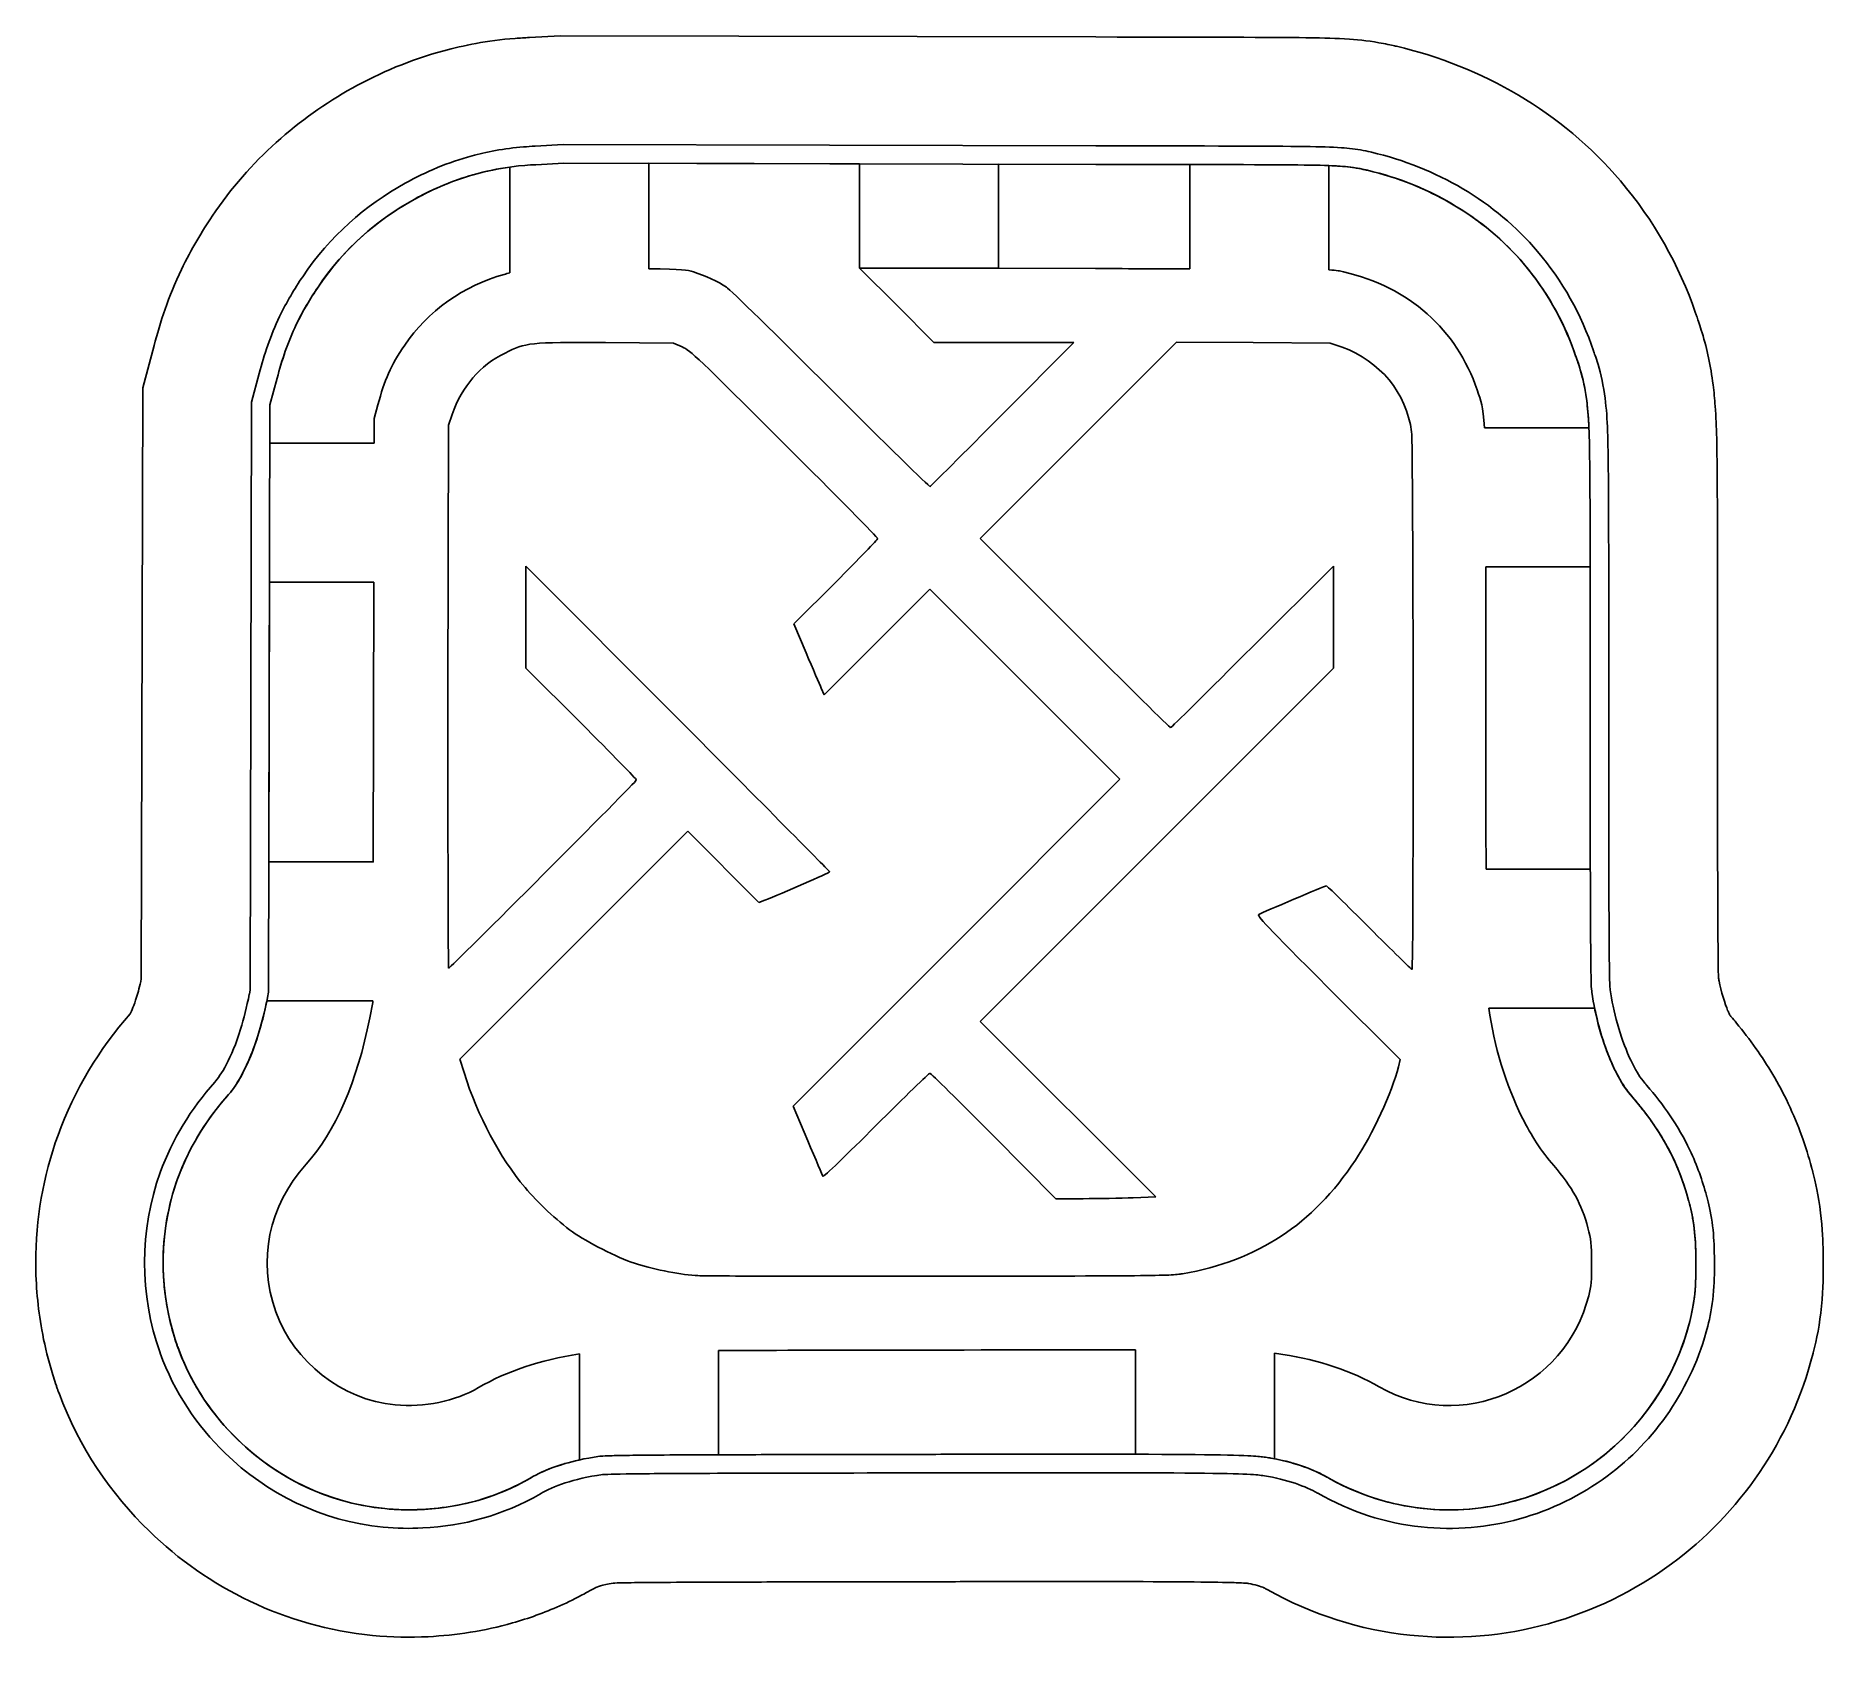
# Model space of a CAD drawing. Header units: millimetres. Extents: x 18.5 to 95.7, y -13.6 to 55.9.
import ezdxf

# ---------------------------------------------------------------- set-up
doc = ezdxf.new("R2010")
doc.units = ezdxf.units.MM
doc.layers.get('0').update_dxf_attribs({"linetype": 'CONTINUOUS'})

msp = doc.modelspace()

# ---------------------------------------------------------------- linework, layer by layer
for p, q in [((41.178, 55.879), (39.846, 55.803)), ((64.299, 55.826), (41.178, 55.879)), ((41.307, 51.183), (40.09, 51.114)), ((64.291, 51.13), (41.307, 51.183)), ((39, 50.212), (39, 45.644)), ((41.329, 50.383), (40.131, 50.315)), ((64.289, 50.33), (41.329, 50.383)), ((45, 45.822), (45, 50.375)), ((45, 50.375), (54.098, 50.354)), ((54.098, 50.354), (54.098, 45.854)), ((60.098, 45.854), (60.098, 50.34)), ((60.098, 50.34), (64.29, 50.33)), ((68.346, 50.323), (68.346, 45.823)), ((74.346, 45.772), (74.346, 50.277)), ((54.098, 45.854), (60.098, 45.854)), ((64.282, 45.83), (54.098, 45.854)), ((54.098, 45.854), (55.699, 44.248)), ((55.699, 44.248), (57.299, 42.647)), ((23.646, 42.514), (23.157, 40.684)), ((43.135, 42.636), (46.068, 42.618)), ((46.068, 42.618), (46.446, 42.45)), ((57.299, 42.647), (63.339, 42.647)), ((59.306, 34.181), (67.779, 42.653)), ((63.339, 42.647), (60.261, 39.552)), ((67.779, 42.653), (71.09, 42.636)), ((71.09, 42.636), (74.407, 42.618)), ((74.407, 42.618), (74.919, 42.438)), ((28.185, 41.311), (27.851, 40.062)), ((28.651, 39.956), (28.96, 41.11)), ((28.958, 41.105), (28.651, 39.956)), ((23.157, 40.684), (23.098, 15.177)), ((27.851, 40.062), (27.793, 14.694)), ((28.651, 39.956), (28.593, 14.614)), ((28.647, 38.295), (28.651, 39.956)), ((33.15, 39.36), (33.147, 38.295)), ((33.307, 39.947), (33.15, 39.36)), ((36.35, 39.069), (36.513, 39.534)), ((36.333, 27.355), (36.35, 39.069)), ((85.573, 38.964), (81.064, 38.964)), ((33.147, 38.295), (28.647, 38.295)), ((63.391, 30.096), (59.306, 34.181)), ((46.249, 26.418), (39.696, 32.994)), ((39.696, 32.994), (39.696, 28.594)), ((74.552, 32.994), (71.055, 29.514)), ((74.552, 28.594), (74.552, 32.994)), ((81.127, 32.964), (85.628, 32.964)), ((53.068, 32.307), (51.259, 30.497)), ((52.562, 27.436), (57.124, 31.999)), ((57.124, 31.999), (65.329, 23.794)), ((51.259, 30.497), (51.788, 29.252)), ((39.696, 28.594), (42.082, 26.209)), ((59.306, 13.349), (74.552, 28.594)), ((52.44, 27.727), (52.562, 27.436)), ((65.329, 23.794), (58.276, 16.735)), ((36.839, 11.713), (46.679, 21.553)), ((46.679, 21.553), (49.752, 18.481)), ((85.635, 19.92), (81.135, 19.92)), ((49.752, 18.481), (50.008, 18.574)), ((58.276, 16.735), (51.224, 9.683)), ((27.793, 14.694), (27.76, 14.53)), ((74.325, 14.797), (77.427, 11.696)), ((28.515, 14.228), (33.092, 14.228)), ((28.593, 14.614), (28.545, 14.374)), ((33.092, 14.163), (32.958, 13.494)), ((33.092, 14.228), (33.092, 14.163)), ((81.254, 13.92), (85.82, 13.92)), ((66.883, 5.772), (59.306, 13.349)), ((37.025, 11.137), (36.839, 11.713)), ((77.427, 11.696), (77.351, 11.387)), ((51.224, 9.683), (51.858, 8.199)), ((59.877, 8.402), (62.565, 5.696)), ((62.565, 5.696), (63.752, 5.696)), ((65.905, 5.737), (66.883, 5.772)), ((42.005, -1.001), (42.005, -5.577)), ((48.005, -5.355), (48.005, -0.855)), ((66, -0.832), (66, -5.333)), ((72, -5.526), (72, -0.974)), ((95.252, -0.968), (95.255, -0.958)), ((70.819, -10.899), (70.868, -10.907))]:
    msp.add_line(p, q)
msp.add_lwpolyline([(33.134, 32.295), (33.106, 20.228), (28.606, 20.228), (28.634, 32.295)], close=True)
msp.add_arc((30.062, 45.482), 0.8, 326.08315, 326.24559)
for points, knots in [([(39.846, 55.803), (39.645, 55.793), (39.442, 55.781), (39.236, 55.765), (38.009, 55.672), (36.993, 55.458), (36.149, 55.23)], [-0.5252752, -0.5252752, -0.5252752, -0.5252752, -0.4386513, -0.4386513, -0.4386513, 0, 0, 0, 0]), ([(77.265, 55.424), (77.192, 55.441), (76.97, 55.493), (76.703, 55.544), (76.167, 55.645), (75.706, 55.697), (75.244, 55.731), (74.662, 55.773), (74.138, 55.784), (73.474, 55.793), (73.435, 55.794), (73.396, 55.794), (73.356, 55.795), (71.868, 55.814), (69.347, 55.817), (64.299, 55.826)], [-0.992248, -0.992248, -0.992248, -0.992248, -0.9056515, -0.9056515, -0.9056515, -0.75, -0.75, -0.75, -0.5137376, -0.5137376, -0.5137376, -0.5, -0.5, -0.5, 0, 0, 0, 0]), ([(36.149, 55.23), (34.72, 54.846), (33.399, 54.287), (32.201, 53.618), (29.905, 52.337), (27.772, 50.503), (26.162, 48.096)], [-0.9986538, -0.9986538, -0.9986538, -0.9986538, -0.6607473, -0.6607473, -0.6607473, -0.0018596, -0.0018596, -0.0018596, -0.0018596]), ([(90.222, 43.784), (90.212, 43.815), (90.195, 43.865), (90.181, 43.905), (89.466, 45.984), (88.375, 47.924), (86.938, 49.612), (84.398, 52.595), (80.964, 54.563), (77.265, 55.424)], [-0.9990038, -0.9990038, -0.9990038, -0.9990038, -0.9920865, -0.9920865, -0.9920865, -0.6330396, -0.6330396, -0.6330396, -0.0012921, -0.0012921, -0.0012921, -0.0012921]), ([(40.09, 51.114), (39.923, 51.106), (39.758, 51.096), (39.592, 51.083), (38.786, 51.022), (37.93, 50.848), (37.372, 50.697)], [-0.5290152, -0.5290152, -0.5290152, -0.5290152, -0.4386513, -0.4386513, -0.4386513, 0, 0, 0, 0]), ([(76.195, 50.852), (76.129, 50.867), (75.999, 50.898), (75.83, 50.93), (75.536, 50.985), (75.192, 51.027), (74.903, 51.048), (74.438, 51.082), (74.008, 51.09), (73.296, 51.099), (71.871, 51.118), (69.339, 51.122), (64.291, 51.13)], [-0.9948715, -0.9948715, -0.9948715, -0.9948715, -0.9056515, -0.9056515, -0.9056515, -0.75, -0.75, -0.75, -0.5, -0.5, -0.5, 0, 0, 0, 0]), ([(37.372, 50.697), (36.34, 50.419), (35.382, 50.016), (34.49, 49.518), (32.751, 48.547), (31.234, 47.235), (30.062, 45.482)], [-0.9990115, -0.9990115, -0.9990115, -0.9990115, -0.6607473, -0.6607473, -0.6607473, -0.0013428, -0.0013428, -0.0013428, -0.0013428]), ([(40.131, 50.315), (40.13, 50.315), (40.129, 50.314), (40.127, 50.314), (39.967, 50.307), (39.81, 50.298), (39.653, 50.286), (38.919, 50.23), (38.089, 50.062), (37.581, 49.925)], [-0.5297692, -0.5297692, -0.5297692, -0.5297692, -0.5290152, -0.5290152, -0.5290152, -0.4386513, -0.4386513, -0.4386513, 0, 0, 0, 0]), ([(76.013, 50.073), (76.013, 50.073), (76.012, 50.073), (76.012, 50.073), (75.946, 50.088), (75.832, 50.115), (75.681, 50.144), (75.429, 50.192), (75.105, 50.231), (74.844, 50.25), (74.405, 50.282), (73.995, 50.29), (73.285, 50.3), (71.871, 50.318), (69.338, 50.322), (64.29, 50.33), (64.289, 50.33), (64.289, 50.33), (64.289, 50.33)], [-0.9953937, -0.9953937, -0.9953937, -0.9953937, -0.9948715, -0.9948715, -0.9948715, -0.9056515, -0.9056515, -0.9056515, -0.75, -0.75, -0.75, -0.5, -0.5, -0.5, 0, 0, 0, 0.0000074, 0.0000074, 0.0000074, 0.0000074]), ([(74.346, 50.277), (74.522, 50.27), (74.682, 50.262), (74.844, 50.25), (75.134, 50.229), (75.476, 50.185), (75.743, 50.132), (75.866, 50.107), (75.959, 50.085), (76.013, 50.073)], [0.6559511, 0.6559511, 0.6559511, 0.6559511, 0.75, 0.75, 0.75, 0.9182132, 0.9182132, 0.9182132, 0.9954302, 0.9954302, 0.9954302, 0.9954302]), ([(85.777, 42.273), (85.776, 42.274), (85.776, 42.275), (85.775, 42.276), (85.248, 43.85), (84.429, 45.315), (83.362, 46.568), (81.525, 48.726), (78.972, 50.207), (76.195, 50.852)], [-1.0004301, -1.0004301, -1.0004301, -1.0004301, -1, -1, -1, -0.6330396, -0.6330396, -0.6330396, -0.0008807, -0.0008807, -0.0008807, -0.0008807]), ([(30.727, 45.036), (31.862, 46.736), (33.363, 48.013), (35.086, 48.932), (35.865, 49.348), (36.696, 49.687), (37.581, 49.925)], [0.0012167, 0.0012167, 0.0012167, 0.0012167, 0.6883372, 0.6883372, 0.6883372, 0.9991002, 0.9991002, 0.9991002, 0.9991002]), ([(37.581, 49.925), (37.581, 49.925), (37.58, 49.925), (37.58, 49.925), (36.615, 49.665), (35.72, 49.288), (34.88, 48.82), (33.236, 47.902), (31.824, 46.678), (30.727, 45.037)], [-0.9990958, -0.9990958, -0.9990958, -0.9990958, -0.9990115, -0.9990115, -0.9990115, -0.6607473, -0.6607473, -0.6607473, -0.0013428, -0.0013428, -0.0013428, -0.0013428]), ([(76.013, 50.073), (78.75, 49.437), (81.231, 47.95), (82.966, 45.793), (83.862, 44.678), (84.557, 43.396), (85.017, 42.022), (85.017, 42.021), (85.017, 42.02), (85.018, 42.019)], [0.0007878, 0.0007878, 0.0007878, 0.0007878, 0.6594726, 0.6594726, 0.6594726, 1, 1, 1, 1.0003652, 1.0003652, 1.0003652, 1.0003652]), ([(85.018, 42.02), (85.003, 42.063), (84.973, 42.15), (84.95, 42.216), (84.454, 43.621), (83.708, 44.929), (82.753, 46.049), (81.036, 48.066), (78.633, 49.464), (76.014, 50.072), (76.014, 50.072), (76.014, 50.073), (76.013, 50.073)], [-1.0003003, -1.0003003, -1.0003003, -1.0003003, -0.9839344, -0.9839344, -0.9839344, -0.6330396, -0.6330396, -0.6330396, -0.0008807, -0.0008807, -0.0008807, -0.0007926, -0.0007926, -0.0007926, -0.0007926]), ([(26.162, 48.096), (25.723, 47.443), (25.256, 46.679), (24.83, 45.793), (24.265, 44.616), (23.906, 43.494), (23.646, 42.514)], [-0.9962982, -0.9962982, -0.9962982, -0.9962982, -0.5656143, -0.5656143, -0.5656143, -0.0014919, -0.0014919, -0.0014919, -0.0014919]), ([(30.062, 45.482), (29.71, 44.958), (29.364, 44.386), (29.063, 43.76), (28.671, 42.943), (28.395, 42.102), (28.185, 41.311)], [-0.9974836, -0.9974836, -0.9974836, -0.9974836, -0.5656143, -0.5656143, -0.5656143, -0.0014919, -0.0014919, -0.0014919, -0.0014919]), ([(30.726, 45.035), (30.389, 44.534), (30.063, 43.995), (29.784, 43.414), (29.421, 42.658), (29.16, 41.865), (28.959, 41.106), (28.959, 41.105), (28.958, 41.105), (28.958, 41.105)], [-0.9974836, -0.9974836, -0.9974836, -0.9974836, -0.5656143, -0.5656143, -0.5656143, -0.0014919, -0.0014919, -0.0014919, -0.001307, -0.001307, -0.001307, -0.001307]), ([(28.96, 41.11), (29.162, 41.874), (29.421, 42.658), (29.787, 43.419), (30.066, 44), (30.39, 44.535), (30.727, 45.036)], [0.0024627, 0.0024627, 0.0024627, 0.0024627, 0.566846, 0.566846, 0.566846, 0.9977553, 0.9977553, 0.9977553, 0.9977553]), ([(91.124, 27.023), (91.124, 32.001), (91.127, 34.971), (91.109, 36.931), (91.098, 38.126), (91.093, 38.975), (91.025, 39.893), (91.002, 40.198), (90.972, 40.505), (90.934, 40.815), (90.831, 41.644), (90.684, 42.329), (90.46, 43.066), (90.369, 43.365), (90.286, 43.604), (90.241, 43.731), (90.233, 43.754), (90.226, 43.773), (90.222, 43.784)], [-1, -1, -1, -1, -0.6229467, -0.6229467, -0.6229467, -0.3871658, -0.3871658, -0.3871658, -0.3088575, -0.3088575, -0.3088575, -0.1439219, -0.1439219, -0.1439219, -0.0488671, -0.0488671, -0.0488671, -0.0318258, -0.0318258, -0.0318258, -0.0318258]), ([(85.628, 27.023), (85.628, 32.004), (85.631, 34.98), (85.614, 36.879), (85.599, 38.468), (85.589, 39.253), (85.479, 40.141), (85.426, 40.578), (85.305, 41.129), (85.203, 41.464), (85.127, 41.712), (85.082, 41.838), (85.049, 41.93), (85.038, 41.96), (85.032, 41.978), (85.018, 42.02)], [-1, -1, -1, -1, -0.622947, -0.622947, -0.622947, -0.308857, -0.308857, -0.308857, -0.143922, -0.143922, -0.143922, -0.034026, -0.034026, -0.034026, 0.000931, 0.000931, 0.000931, 0.000931]), ([(85.018, 42.019), (85.018, 42.018), (85.018, 42.017), (85.019, 42.016), (85.052, 41.918), (85.116, 41.757), (85.218, 41.414), (85.332, 41.03), (85.439, 40.505), (85.492, 40.037), (85.53, 39.693), (85.556, 39.353), (85.573, 38.964)], [-0.0007908, -0.0007908, -0.0007908, -0.0007908, 0, 0, 0, 0.151411, 0.151411, 0.151411, 0.3215241, 0.3215241, 0.3215241, 0.4462324, 0.4462324, 0.4462324, 0.4462324]), ([(86.428, 27.023), (86.428, 32.004), (86.432, 34.979), (86.414, 36.887), (86.399, 38.476), (86.389, 39.3), (86.273, 40.239), (86.213, 40.733), (86.088, 41.303), (85.968, 41.697), (85.863, 42.041), (85.804, 42.19), (85.778, 42.269), (85.777, 42.27), (85.777, 42.272), (85.777, 42.273)], [-1, -1, -1, -1, -0.622947, -0.622947, -0.622947, -0.308857, -0.308857, -0.308857, -0.143922, -0.143922, -0.143922, 0, 0, 0, 0.000931, 0.000931, 0.000931, 0.000931]), ([(85.677, 14.823), (85.676, 14.833), (85.676, 14.843), (85.676, 14.852), (85.671, 14.999), (85.664, 15.328), (85.658, 15.785), (85.651, 16.382), (85.645, 17.211), (85.641, 18.266), (85.638, 18.765), (85.637, 19.316), (85.635, 19.918)], [-0.9102041, -0.9102041, -0.9102041, -0.9102041, -0.8969672, -0.8969672, -0.8969672, -0.7123783, -0.7123783, -0.7123783, -0.4703714, -0.4703714, -0.4703714, -0.355745, -0.355745, -0.355745, -0.355745]), ([(86.475, 14.88), (86.475, 14.882), (86.475, 14.885), (86.475, 14.888), (86.47, 15.028), (86.464, 15.351), (86.458, 15.794), (86.451, 16.388), (86.445, 17.215), (86.441, 18.269), (86.438, 18.768), (86.437, 19.318), (86.435, 19.92)], [-0.8969672, -0.8969672, -0.8969672, -0.8969672, -0.893105, -0.893105, -0.893105, -0.7123783, -0.7123783, -0.7123783, -0.4703714, -0.4703714, -0.4703714, -0.355745, -0.355745, -0.355745, -0.355745]), ([(91.163, 15.241), (91.16, 15.387), (91.157, 15.599), (91.154, 15.851), (91.147, 16.423), (91.141, 17.243), (91.136, 18.289), (91.134, 18.785), (91.132, 19.333), (91.131, 19.932)], [-0.8198961, -0.8198961, -0.8198961, -0.8198961, -0.7123783, -0.7123783, -0.7123783, -0.4703714, -0.4703714, -0.4703714, -0.355745, -0.355745, -0.355745, -0.355745]), ([(23.098, 15.177), (23.031, 14.873), (22.96, 14.608), (22.894, 14.39), (22.785, 14.036), (22.673, 13.791), (22.614, 13.678)], [-0.9424071, -0.9424071, -0.9424071, -0.9424071, -0.7373922, -0.7373922, -0.7373922, -0.3740614, -0.3740614, -0.3740614, -0.3740614]), ([(86.707, 11.229), (86.706, 11.23), (86.706, 11.231), (86.705, 11.232), (86.639, 11.366), (86.573, 11.511), (86.507, 11.665), (86.102, 12.612), (85.784, 13.82), (85.68, 14.795), (85.679, 14.804), (85.678, 14.814), (85.677, 14.823)], [-0.9962138, -0.9962138, -0.9962138, -0.9962138, -0.9949112, -0.9949112, -0.9949112, -0.8573579, -0.8573579, -0.8573579, -0.0250152, -0.0250152, -0.0250152, -0.0157962, -0.0157962, -0.0157962, -0.0157962]), ([(87.423, 11.586), (87.363, 11.706), (87.303, 11.838), (87.243, 11.979), (86.879, 12.831), (86.568, 14.017), (86.475, 14.88)], [-0.9949112, -0.9949112, -0.9949112, -0.9949112, -0.8573579, -0.8573579, -0.8573579, -0.0250152, -0.0250152, -0.0250152, -0.0250152]), ([(91.626, 13.68), (91.608, 13.717), (91.585, 13.767), (91.561, 13.823), (91.466, 14.046), (91.269, 14.682), (91.19, 15.088), (91.18, 15.144), (91.17, 15.196), (91.163, 15.241)], [-0.9766404, -0.9766404, -0.9766404, -0.9766404, -0.8573579, -0.8573579, -0.8573579, -0.2283773, -0.2283773, -0.2283773, -0.1411527, -0.1411527, -0.1411527, -0.1411527]), ([(27.76, 14.53), (27.76, 14.529), (27.76, 14.528), (27.759, 14.527), (27.648, 13.966), (27.52, 13.458), (27.382, 13.01), (26.994, 11.751), (26.512, 10.993), (26.273, 10.727), (26.272, 10.727), (26.272, 10.726), (26.272, 10.726)], [-1.000384, -1.000384, -1.000384, -1.000384, -1, -1, -1, -0.737392, -0.737392, -0.737392, 0, 0, 0, 0.000107, 0.000107, 0.000107, 0.000107]), ([(28.545, 14.374), (28.517, 14.237), (28.5, 14.153), (28.476, 14.045), (28.376, 13.586), (28.265, 13.162), (28.146, 12.774), (27.87, 11.878), (27.548, 11.207), (27.267, 10.746), (27.157, 10.566), (27.055, 10.419), (26.956, 10.296), (26.933, 10.268), (26.911, 10.241), (26.888, 10.215), (26.881, 10.207), (26.883, 10.21), (26.867, 10.191)], [-1.000384, -1.000384, -1.000384, -1.000384, -0.950463, -0.950463, -0.950463, -0.737392, -0.737392, -0.737392, -0.247981, -0.247981, -0.247981, -0.057024, -0.057024, -0.057024, -0.013207, -0.013207, -0.013207, 0.000075, 0.000075, 0.000075, 0.000075]), ([(26.867, 10.191), (26.867, 10.191), (26.867, 10.191), (26.867, 10.191), (27.247, 10.613), (27.839, 11.625), (28.271, 13.203), (28.358, 13.523), (28.44, 13.865), (28.515, 14.228)], [-0.0000911, -0.0000911, -0.0000911, -0.0000911, 0, 0, 0, 0.8134994, 0.8134994, 0.8134994, 0.97845, 0.97845, 0.97845, 0.97845]), ([(85.82, 13.92), (85.986, 13.109), (86.255, 12.23), (86.558, 11.546), (86.608, 11.435), (86.658, 11.329), (86.707, 11.229)], [0.2627474, 0.2627474, 0.2627474, 0.2627474, 0.8931573, 0.8931573, 0.8931573, 0.9960899, 0.9960899, 0.9960899, 0.9960899]), ([(22.614, 13.678), (21.278, 12.149), (20.21, 10.379), (19.502, 8.433), (18.855, 6.657), (18.541, 4.796), (18.542, 2.939), (18.542, 1.967), (18.629, 0.996), (18.802, 0.036), (18.902, -0.518), (19.03, -1.067), (19.188, -1.61), (19.262, -1.867), (19.343, -2.123), (19.431, -2.376), (19.448, -2.427), (19.466, -2.477), (19.484, -2.527), (19.487, -2.536), (19.489, -2.542), (19.49, -2.545), (19.49, -2.547), (19.491, -2.548), (19.491, -2.55)], [-0.9854176, -0.9854176, -0.9854176, -0.9854176, -0.633646, -0.633646, -0.633646, -0.3164415, -0.3164415, -0.3164415, -0.1505374, -0.1505374, -0.1505374, -0.0549166, -0.0549166, -0.0549166, -0.0097361, -0.0097361, -0.0097361, -0.0007582, -0.0007582, -0.0007582, 0.0007629, 0.0007629, 0.0007629, 0.0014389, 0.0014389, 0.0014389, 0.0014389]), ([(95.193, 7.012), (95.192, 7.019), (95.19, 7.025), (95.188, 7.031), (95.187, 7.038), (95.185, 7.045), (95.183, 7.052), (94.946, 7.927), (94.625, 8.856), (94.174, 9.806), (93.759, 10.681), (93.282, 11.467), (92.784, 12.174), (92.509, 12.565), (92.227, 12.932), (91.944, 13.277), (91.865, 13.374), (91.786, 13.468), (91.706, 13.561), (91.69, 13.581), (91.673, 13.601), (91.657, 13.619)], [-1.012984, -1.012984, -1.012984, -1.012984, -1.006884, -1.006884, -1.006884, -1, -1, -1, -0.61483, -0.61483, -0.61483, -0.26383, -0.26383, -0.26383, -0.070103, -0.070103, -0.070103, -0.015926, -0.015926, -0.015926, -0.004648, -0.004648, -0.004648, -0.004648]), ([(88.073, 10.584), (88.072, 10.586), (88.071, 10.588), (88.069, 10.589), (88.04, 10.623), (88.014, 10.655), (87.989, 10.685), (87.77, 10.95), (87.67, 11.097), (87.423, 11.586)], [-1.0024349, -1.0024349, -1.0024349, -1.0024349, -1, -1, -1, -0.8989494, -0.8989494, -0.8989494, -0.0086533, -0.0086533, -0.0086533, -0.0086533]), ([(86.707, 11.229), (87.004, 10.64), (87.137, 10.444), (87.464, 10.066), (87.465, 10.064), (87.467, 10.063), (87.468, 10.062)], [0.0067635, 0.0067635, 0.0067635, 0.0067635, 1, 1, 1, 1.002067, 1.002067, 1.002067, 1.002067]), ([(87.467, 10.063), (87.428, 10.108), (87.42, 10.117), (87.399, 10.143), (87.389, 10.154), (87.38, 10.165), (87.371, 10.176), (87.137, 10.461), (86.966, 10.716), (86.709, 11.225), (86.708, 11.226), (86.708, 11.227), (86.707, 11.229)], [-1.0017, -1.0017, -1.0017, -1.0017, -0.9302978, -0.9302978, -0.9302978, -0.8989494, -0.8989494, -0.8989494, -0.0086533, -0.0086533, -0.0086533, -0.0065953, -0.0065953, -0.0065953, -0.0065953]), ([(26.272, 10.726), (26.272, 10.726), (26.272, 10.726), (26.272, 10.726), (25.245, 9.585), (24.436, 8.261), (23.914, 6.827), (23.012, 4.347), (23.014, 1.55), (23.91, -0.962), (23.911, -0.963), (23.912, -0.965), (23.912, -0.967)], [-1.000083, -1.000083, -1.000083, -1.000083, -1, -1, -1, -0.633646, -0.633646, -0.633646, 0, 0, 0, 0.000763, 0.000763, 0.000763, 0.000763]), ([(24.664, -0.693), (23.792, 1.75), (23.832, 4.463), (24.775, 6.841), (25.261, 8.065), (25.974, 9.2), (26.866, 10.191), (26.867, 10.191), (26.867, 10.191), (26.867, 10.191)], [0, 0, 0, 0, 0.660104, 0.660104, 0.660104, 1, 1, 1, 1.000071, 1.000071, 1.000071, 1.000071]), ([(26.867, 10.191), (26.844, 10.166), (26.794, 10.11), (26.758, 10.068), (25.849, 9.029), (25.132, 7.836), (24.666, 6.554), (24.241, 5.387), (24.031, 4.14), (24.038, 2.888), (24.042, 2.114), (24.128, 1.339), (24.297, 0.581), (24.377, 0.219), (24.476, -0.139), (24.594, -0.491), (24.615, -0.553), (24.636, -0.615), (24.658, -0.677), (24.661, -0.685), (24.664, -0.693), (24.666, -0.698)], [-1.000083, -1.000083, -1.000083, -1.000083, -0.98608, -0.98608, -0.98608, -0.633646, -0.633646, -0.633646, -0.31201, -0.31201, -0.31201, -0.113091, -0.113091, -0.113091, -0.018197, -0.018197, -0.018197, -0.001386, -0.001386, -0.001386, 0.000763, 0.000763, 0.000763, 0.000763]), ([(89.882, 5.601), (89.88, 5.607), (89.879, 5.613), (89.877, 5.619), (89.715, 6.218), (89.495, 6.847), (89.209, 7.451), (88.885, 8.133), (88.478, 8.775), (88.032, 9.363), (87.897, 9.542), (87.759, 9.716), (87.619, 9.884), (87.568, 9.945), (87.505, 10.019), (87.467, 10.063)], [-1.005845, -1.005845, -1.005845, -1.005845, -1, -1, -1, -0.61483, -0.61483, -0.61483, -0.178392, -0.178392, -0.178392, -0.046071, -0.046071, -0.046071, 0.001713, 0.001713, 0.001713, 0.001713]), ([(87.468, 10.062), (87.469, 10.06), (87.47, 10.059), (87.471, 10.058), (88.169, 9.248), (88.815, 8.321), (89.28, 7.297), (89.533, 6.739), (89.728, 6.17), (89.877, 5.619), (89.879, 5.613), (89.88, 5.607), (89.882, 5.601)], [-0.001455, -0.001455, -0.001455, -0.001455, 0, 0, 0, 0.647342, 0.647342, 0.647342, 1, 1, 1, 1.005845, 1.005845, 1.005845, 1.005845]), ([(90.655, 5.807), (90.653, 5.814), (90.651, 5.82), (90.65, 5.827), (90.477, 6.467), (90.242, 7.14), (89.931, 7.793), (89.436, 8.837), (88.771, 9.774), (88.078, 10.58), (88.076, 10.581), (88.075, 10.583), (88.073, 10.584)], [-1.006884, -1.006884, -1.006884, -1.006884, -1, -1, -1, -0.61483, -0.61483, -0.61483, 0, 0, 0, 0.001713, 0.001713, 0.001713, 0.001713]), ([(95.686, 2.968), (95.686, 2.973), (95.686, 2.979), (95.686, 2.985), (95.686, 2.991), (95.685, 2.997), (95.685, 3.003), (95.684, 3.182), (95.682, 3.367), (95.678, 3.568), (95.668, 4.011), (95.642, 4.632), (95.537, 5.359), (95.436, 6.062), (95.294, 6.629), (95.204, 6.973), (95.202, 6.98), (95.2, 6.987), (95.198, 6.994), (95.197, 7), (95.195, 7.006), (95.193, 7.012)], [-1.0144, -1.0144, -1.0144, -1.0144, -1.007635, -1.007635, -1.007635, -1, -1, -1, -0.809537, -0.809537, -0.809537, -0.396848, -0.396848, -0.396848, 0, 0, 0, 0.013642, 0.013642, 0.013642, 0.025729, 0.025729, 0.025729, 0.025729]), ([(89.882, 5.601), (89.884, 5.595), (89.885, 5.589), (89.887, 5.583), (89.957, 5.314), (90.043, 4.96), (90.1, 4.557), (90.162, 4.12), (90.178, 3.726), (90.185, 3.37), (90.188, 3.238), (90.189, 3.106), (90.19, 2.964), (90.19, 2.959), (90.19, 2.954), (90.19, 2.948)], [-0.011583, -0.011583, -0.011583, -0.011583, 0, 0, 0, 0.402629, 0.402629, 0.402629, 0.838702, 0.838702, 0.838702, 1, 1, 1, 1.006483, 1.006483, 1.006483, 1.006483]), ([(90.19, 2.948), (90.19, 2.954), (90.19, 2.959), (90.19, 2.964), (90.189, 3.132), (90.187, 3.285), (90.184, 3.442), (90.176, 3.779), (90.157, 4.164), (90.098, 4.574), (90.041, 4.968), (89.956, 5.318), (89.887, 5.583), (89.885, 5.589), (89.884, 5.595), (89.882, 5.601)], [-1.006483, -1.006483, -1.006483, -1.006483, -1, -1, -1, -0.809537, -0.809537, -0.809537, -0.396848, -0.396848, -0.396848, 0, 0, 0, 0.011583, 0.011583, 0.011583, 0.011583]), ([(90.99, 2.951), (90.99, 2.957), (90.99, 2.964), (90.99, 2.97), (90.989, 3.14), (90.987, 3.297), (90.983, 3.46), (90.975, 3.813), (90.955, 4.232), (90.89, 4.688), (90.826, 5.127), (90.733, 5.509), (90.661, 5.786), (90.659, 5.793), (90.657, 5.8), (90.655, 5.807)], [-1.007635, -1.007635, -1.007635, -1.007635, -1, -1, -1, -0.809537, -0.809537, -0.809537, -0.396848, -0.396848, -0.396848, 0, 0, 0, 0.013642, 0.013642, 0.013642, 0.013642]), ([(90.19, 2.948), (90.19, 2.943), (90.19, 2.938), (90.19, 2.932), (90.19, 2.469), (90.191, 2.073), (90.139, 1.562), (90.098, 1.155), (90.01, 0.715), (89.928, 0.395)], [-0.006925, -0.006925, -0.006925, -0.006925, 0, 0, 0, 0.554445, 0.554445, 0.554445, 0.995951, 0.995951, 0.995951, 0.995951]), ([(89.928, 0.395), (89.928, 0.395), (89.928, 0.395), (89.929, 0.396), (90.009, 0.709), (90.103, 1.196), (90.142, 1.596), (90.192, 2.103), (90.19, 2.47), (90.19, 2.932), (90.19, 2.938), (90.19, 2.943), (90.19, 2.948)], [-0.995923, -0.995923, -0.995923, -0.995923, -0.995571, -0.995571, -0.995571, -0.542171, -0.542171, -0.542171, 0, 0, 0, 0.006925, 0.006925, 0.006925, 0.006925]), ([(90.703, 0.197), (90.794, 0.552), (90.894, 1.061), (90.939, 1.518), (90.992, 2.065), (90.99, 2.472), (90.99, 2.932), (90.99, 2.939), (90.99, 2.945), (90.99, 2.951)], [-0.995571, -0.995571, -0.995571, -0.995571, -0.542171, -0.542171, -0.542171, 0, 0, 0, 0.008156, 0.008156, 0.008156, 0.008156]), ([(95.255, -0.958), (95.408, -0.359), (95.535, 0.273), (95.612, 1.063), (95.688, 1.844), (95.686, 2.484), (95.686, 2.932), (95.686, 2.939), (95.686, 2.945), (95.686, 2.951), (95.686, 2.957), (95.686, 2.962), (95.686, 2.968)], [-0.993129, -0.993129, -0.993129, -0.993129, -0.542171, -0.542171, -0.542171, 0, 0, 0, 0.008156, 0.008156, 0.008156, 0.015382, 0.015382, 0.015382, 0.015382]), ([(73.867, -7.01), (73.869, -7.011), (73.872, -7.013), (73.874, -7.014), (75.278, -7.822), (76.812, -8.307), (78.337, -8.469), (81.24, -8.778), (84.082, -7.957), (86.357, -6.281), (88.414, -4.765), (90.021, -2.493), (90.703, 0.197)], [-1.000666, -1.000666, -1.000666, -1.000666, -1, -1, -1, -0.783863, -0.783863, -0.783863, -0.372519, -0.372519, -0.372519, -0.000464, -0.000464, -0.000464, -0.000464]), ([(89.928, 0.395), (89.259, -2.243), (87.641, -4.438), (85.582, -5.85), (83.36, -7.374), (80.596, -8.049), (77.829, -7.593), (76.611, -7.393), (75.398, -6.968), (74.273, -6.321), (74.271, -6.32), (74.269, -6.318), (74.267, -6.317)], [0.000423, 0.000423, 0.000423, 0.000423, 0.3917, 0.3917, 0.3917, 0.814004, 0.814004, 0.814004, 1, 1, 1, 1.000565, 1.000565, 1.000565, 1.000565]), ([(74.269, -6.318), (74.306, -6.339), (74.386, -6.385), (74.447, -6.418), (75.705, -7.111), (77.07, -7.53), (78.422, -7.674), (81.121, -7.961), (83.764, -7.198), (85.882, -5.637), (87.792, -4.229), (89.293, -2.11), (89.928, 0.394), (89.928, 0.394), (89.928, 0.395), (89.928, 0.395)], [-1.000465, -1.000465, -1.000465, -1.000465, -0.990459, -0.990459, -0.990459, -0.783863, -0.783863, -0.783863, -0.372519, -0.372519, -0.372519, -0.000464, -0.000464, -0.000464, -0.000426, -0.000426, -0.000426, -0.000426]), ([(33.614, -7.68), (31.009, -7.427), (28.716, -6.222), (27.002, -4.443), (25.997, -3.399), (25.183, -2.139), (24.667, -0.701), (24.666, -0.698), (24.665, -0.696), (24.664, -0.693)], [0.000439, 0.000439, 0.000439, 0.000439, 0.630416, 0.630416, 0.630416, 1, 1, 1, 1.001322, 1.001322, 1.001322, 1.001322]), ([(24.666, -0.698), (24.678, -0.732), (24.707, -0.812), (24.729, -0.87), (25.295, -2.362), (26.179, -3.654), (27.268, -4.709), (28.953, -6.342), (31.133, -7.439), (33.614, -7.679), (33.614, -7.68), (33.614, -7.68), (33.614, -7.68)], [-1.000544, -1.000544, -1.000544, -1.000544, -0.985474, -0.985474, -0.985474, -0.598384, -0.598384, -0.598384, -0.000479, -0.000479, -0.000479, -0.000441, -0.000441, -0.000441, -0.000441]), ([(23.912, -0.967), (23.913, -0.968), (23.913, -0.97), (23.914, -0.972), (24.519, -2.657), (25.499, -4.109), (26.712, -5.284), (28.516, -7.032), (30.868, -8.217), (33.537, -8.476)], [-1.000779, -1.000779, -1.000779, -1.000779, -1, -1, -1, -0.598384, -0.598384, -0.598384, -0.000479, -0.000479, -0.000479, -0.000479]), ([(71.554, -11.097), (71.59, -11.117), (71.645, -11.148), (71.691, -11.174), (73.63, -12.261), (75.725, -12.913), (77.84, -13.138), (81.934, -13.574), (85.953, -12.411), (89.143, -10.061), (92.06, -7.91), (94.291, -4.745), (95.252, -0.968)], [-0.9991384, -0.9991384, -0.9991384, -0.9991384, -0.9942082, -0.9942082, -0.9942082, -0.7838633, -0.7838633, -0.7838633, -0.3725187, -0.3725187, -0.3725187, -0.0007832, -0.0007832, -0.0007832, -0.0007832]), ([(19.491, -2.55), (19.492, -2.551), (19.493, -2.553), (19.493, -2.554), (19.5, -2.573), (19.527, -2.647), (19.545, -2.697), (20.409, -5.033), (21.783, -7.047), (23.444, -8.656), (25.951, -11.085), (29.306, -12.782), (33.08, -13.149)], [-1.001469, -1.001469, -1.001469, -1.001469, -1.000779, -1.000779, -1.000779, -0.992267, -0.992267, -0.992267, -0.598384, -0.598384, -0.598384, -0.000639, -0.000639, -0.000639, -0.000639]), ([(42.913, -5.416), (42.922, -5.415), (42.931, -5.414), (42.94, -5.414), (43.024, -5.408), (43.155, -5.402), (43.419, -5.395), (43.634, -5.389), (43.926, -5.383), (44.309, -5.378), (45.143, -5.367), (46.402, -5.36), (48.321, -5.354), (49.391, -5.351), (50.667, -5.348), (52.188, -5.345), (53.199, -5.343), (54.319, -5.341), (55.559, -5.339), (55.798, -5.339), (56.04, -5.339), (56.288, -5.338)], [-0.9059366, -0.9059366, -0.9059366, -0.9059366, -0.8728806, -0.8728806, -0.8728806, -0.709686, -0.709686, -0.709686, -0.5773101, -0.5773101, -0.5773101, -0.2886447, -0.2886447, -0.2886447, -0.1276122, -0.1276122, -0.1276122, -0.0205516, -0.0205516, -0.0205516, 0.0000144, 0.0000144, 0.0000144, 0.0000144]), ([(56.288, -5.338), (56.288, -5.338), (56.287, -5.338), (56.287, -5.338), (52.624, -5.344), (49.954, -5.349), (48.005, -5.355)], [-0.0000175, -0.0000175, -0.0000175, -0.0000175, 0, 0, 0, 0.3047675, 0.3047675, 0.3047675, 0.3047675]), ([(66, -5.333), (65.168, -5.33), (64.212, -5.329), (63.112, -5.33), (61.276, -5.33), (59.035, -5.334), (56.288, -5.338), (56.288, -5.338), (56.288, -5.338), (56.288, -5.338)], [0.6728864, 0.6728864, 0.6728864, 0.6728864, 0.7954126, 0.7954126, 0.7954126, 1, 1, 1, 1.0000157, 1.0000157, 1.0000157, 1.0000157]), ([(56.288, -5.338), (57.496, -5.336), (58.606, -5.334), (59.627, -5.333), (61.23, -5.331), (62.612, -5.33), (63.808, -5.33), (68.045, -5.33), (69.959, -5.353), (70.856, -5.397), (71.221, -5.415), (71.392, -5.43), (71.556, -5.453), (71.599, -5.459), (71.64, -5.465), (71.682, -5.472), (71.686, -5.472), (71.688, -5.473), (71.694, -5.473)], [-1.000018, -1.000018, -1.000018, -1.000018, -0.910032, -0.910032, -0.910032, -0.768828, -0.768828, -0.768828, -0.268512, -0.268512, -0.268512, -0.059196, -0.059196, -0.059196, -0.004098, -0.004098, -0.004098, 0.000437, 0.000437, 0.000437, 0.000437]), ([(42.005, -5.577), (41.109, -5.774), (40.424, -6.048), (39.93, -6.338), (39.928, -6.339), (39.927, -6.34), (39.925, -6.341)], [0.242864, 0.242864, 0.242864, 0.242864, 1, 1, 1, 1.0013207, 1.0013207, 1.0013207, 1.0013207]), ([(39.926, -6.34), (39.971, -6.314), (39.976, -6.311), (40, -6.297), (40.65, -5.932), (41.591, -5.602), (42.885, -5.42), (42.894, -5.418), (42.903, -5.417), (42.913, -5.416)], [-1.0010859, -1.0010859, -1.0010859, -1.0010859, -0.9650261, -0.9650261, -0.9650261, -0.0117686, -0.0117686, -0.0117686, -0.0045673, -0.0045673, -0.0045673, -0.0045673]), ([(42.997, -6.212), (43.079, -6.206), (43.471, -6.189), (44.32, -6.178), (45.976, -6.157), (49.349, -6.148), (56.288, -6.138), (56.289, -6.138), (56.289, -6.138), (56.289, -6.138)], [-0.8728806, -0.8728806, -0.8728806, -0.8728806, -0.5773101, -0.5773101, -0.5773101, 0, 0, 0, 0.0000206, 0.0000206, 0.0000206, 0.0000206]), ([(56.289, -6.138), (56.289, -6.138), (56.29, -6.138), (56.29, -6.138), (59.394, -6.133), (61.851, -6.129), (63.808, -6.13), (68.041, -6.13), (69.964, -6.154), (70.817, -6.196), (71.274, -6.219), (71.361, -6.232), (71.571, -6.264), (71.572, -6.264), (71.573, -6.264), (71.574, -6.264)], [-1.000018, -1.000018, -1.000018, -1.000018, -1, -1, -1, -0.768828, -0.768828, -0.768828, -0.268512, -0.268512, -0.268512, 0, 0, 0, 0.000626, 0.000626, 0.000626, 0.000626]), ([(71.694, -5.473), (71.766, -5.484), (71.793, -5.489), (71.842, -5.497), (72.52, -5.613), (73.144, -5.805), (73.65, -6.016), (73.843, -6.096), (74.018, -6.179), (74.176, -6.266), (74.203, -6.28), (74.229, -6.295), (74.254, -6.31), (74.258, -6.312), (74.262, -6.314), (74.269, -6.318)], [-1.000529, -1.000529, -1.000529, -1.000529, -0.953236, -0.953236, -0.953236, -0.296798, -0.296798, -0.296798, -0.046102, -0.046102, -0.046102, -0.003874, -0.003874, -0.003874, 0.002014, 0.002014, 0.002014, 0.002014]), ([(74.267, -6.317), (74.265, -6.316), (74.263, -6.315), (74.261, -6.314), (73.742, -6.012), (72.911, -5.699), (72, -5.526)], [-0.00171, -0.00171, -0.00171, -0.00171, 0, 0, 0, 0.9007105, 0.9007105, 0.9007105, 0.9007105]), ([(33.614, -7.68), (34.149, -7.732), (34.678, -7.742), (35.201, -7.715), (36.149, -7.666), (37.07, -7.509), (37.967, -7.219), (38.441, -7.065), (38.908, -6.875), (39.37, -6.642), (39.499, -6.577), (39.628, -6.509), (39.757, -6.437), (39.809, -6.408), (39.862, -6.378), (39.914, -6.347), (39.92, -6.344), (39.923, -6.342), (39.926, -6.34)], [-1, -1, -1, -1, -0.757667, -0.757667, -0.757667, -0.321754, -0.321754, -0.321754, -0.091623, -0.091623, -0.091623, -0.02727, -0.02727, -0.02727, -0.000971, -0.000971, -0.000971, 0.001959, 0.001959, 0.001959, 0.001959]), ([(39.925, -6.341), (39.923, -6.342), (39.922, -6.343), (39.92, -6.344), (38.362, -7.252), (36.705, -7.668), (34.996, -7.724), (34.54, -7.739), (34.079, -7.725), (33.614, -7.68)], [-0.001663, -0.001663, -0.001663, -0.001663, 0, 0, 0, 0.789303, 0.789303, 0.789303, 1, 1, 1, 1]), ([(40.329, -7.032), (40.331, -7.03), (40.333, -7.029), (40.335, -7.028), (40.869, -6.715), (41.738, -6.389), (42.997, -6.212)], [-1.0015555, -1.0015555, -1.0015555, -1.0015555, -1, -1, -1, -0.0117686, -0.0117686, -0.0117686, -0.0117686]), ([(71.574, -6.264), (71.575, -6.264), (71.575, -6.265), (71.576, -6.265), (72.514, -6.407), (73.387, -6.731), (73.86, -7.006), (73.862, -7.007), (73.865, -7.008), (73.867, -7.01)], [-1.000529, -1.000529, -1.000529, -1.000529, -1, -1, -1, 0, 0, 0, 0.002014, 0.002014, 0.002014, 0.002014]), ([(33.537, -8.476), (34.112, -8.532), (34.681, -8.543), (35.242, -8.514), (36.998, -8.424), (38.698, -7.982), (40.323, -7.035), (40.325, -7.034), (40.327, -7.033), (40.329, -7.032)], [-1, -1, -1, -1, -0.757667, -0.757667, -0.757667, 0, 0, 0, 0.001959, 0.001959, 0.001959, 0.001959]), ([(33.08, -13.149), (33.895, -13.229), (34.698, -13.244), (35.483, -13.204), (36.679, -13.142), (37.903, -12.957), (39.121, -12.611), (39.805, -12.417), (40.487, -12.172), (41.157, -11.875), (41.518, -11.715), (41.875, -11.539), (42.228, -11.349), (42.375, -11.27), (42.521, -11.188), (42.667, -11.104), (42.672, -11.101), (42.678, -11.097), (42.682, -11.095)], [-1, -1, -1, -1, -0.7576665, -0.7576665, -0.7576665, -0.377854, -0.377854, -0.377854, -0.1645979, -0.1645979, -0.1645979, -0.0499472, -0.0499472, -0.0499472, -0.0022401, -0.0022401, -0.0022401, -0.0005308, -0.0005308, -0.0005308, -0.0005308]), ([(43.456, -10.892), (43.554, -10.889), (43.686, -10.885), (43.86, -10.882), (44.005, -10.879), (44.177, -10.876), (44.379, -10.873), (45.175, -10.863), (46.426, -10.856), (48.338, -10.85), (49.405, -10.846), (50.678, -10.843), (52.198, -10.841), (53.208, -10.839), (54.326, -10.837), (55.565, -10.835), (55.804, -10.835), (56.048, -10.834), (56.296, -10.834), (56.296, -10.834), (56.296, -10.834), (56.296, -10.834)], [-0.7407517, -0.7407517, -0.7407517, -0.7407517, -0.6515301, -0.6515301, -0.6515301, -0.5773101, -0.5773101, -0.5773101, -0.2886447, -0.2886447, -0.2886447, -0.1276154, -0.1276154, -0.1276154, -0.0206228, -0.0206228, -0.0206228, 0.0000206, 0.0000206, 0.0000206, 0.0000389, 0.0000389, 0.0000389, 0.0000389]), ([(56.296, -10.834), (56.297, -10.834), (56.297, -10.834), (56.297, -10.834), (57.501, -10.832), (58.606, -10.83), (59.623, -10.829), (61.229, -10.826), (62.613, -10.825), (63.807, -10.825), (66.878, -10.826), (68.724, -10.839), (69.762, -10.86), (70.149, -10.869), (70.424, -10.878), (70.585, -10.886), (70.709, -10.892), (70.785, -10.897), (70.819, -10.899)], [-1.0000349, -1.0000349, -1.0000349, -1.0000349, -1.0000185, -1.0000185, -1.0000185, -0.9103821, -0.9103821, -0.9103821, -0.7688283, -0.7688283, -0.7688283, -0.4044889, -0.4044889, -0.4044889, -0.2685116, -0.2685116, -0.2685116, -0.1842698, -0.1842698, -0.1842698, -0.1842698]), ([(70.868, -10.907), (70.869, -10.907), (70.87, -10.907), (70.87, -10.907), (70.901, -10.912), (70.885, -10.909), (70.892, -10.91), (71.12, -10.947), (71.448, -11.051), (71.546, -11.093), (71.549, -11.094), (71.552, -11.096), (71.554, -11.097)], [-1.0009969, -1.0009969, -1.0009969, -1.0009969, -1.0005286, -1.0005286, -1.0005286, -0.9803705, -0.9803705, -0.9803705, -0.2755413, -0.2755413, -0.2755413, -0.2531103, -0.2531103, -0.2531103, -0.2531103])]:
    msp.add_open_spline(points, degree=3, knots=knots)
for points in [[(37.581, 49.925), (37.963, 50.028), (38.466, 50.137), (39, 50.212)], [(64.29, 50.33), (65.876, 50.328), (67.214, 50.325), (68.346, 50.323)], [(38.754, 45.58), (37.06, 45.126), (35.419, 43.963), (34.465, 42.531)], [(39, 45.644), (38.92, 45.624), (38.839, 45.603), (38.754, 45.58)], [(46.935, 45.685), (46.634, 45.781), (46.486, 45.805), (45, 45.822)], [(48.349, 45.027), (47.988, 45.272), (47.43, 45.528), (46.935, 45.685)], [(68.346, 45.823), (67.212, 45.825), (65.871, 45.828), (64.282, 45.83)], [(74.989, 45.691), (74.832, 45.728), (74.714, 45.754), (74.346, 45.772)], [(80.75, 40.593), (79.877, 43.2), (77.805, 45.039), (74.989, 45.691)], [(52.853, 40.622), (50.531, 42.944), (48.506, 44.928), (48.349, 45.027)], [(34.465, 42.531), (33.866, 41.641), (33.592, 41.024), (33.307, 39.947)], [(38.794, 42.188), (39.72, 42.642), (39.807, 42.653), (43.135, 42.636)], [(46.446, 42.45), (46.801, 42.287), (47.092, 42.013), (50.857, 38.26)], [(74.919, 42.438), (76.56, 41.85), (77.689, 40.477), (77.922, 38.784)], [(36.513, 39.534), (36.95, 40.768), (37.706, 41.647), (38.794, 42.188)], [(57.136, 36.427), (57.107, 36.415), (55.181, 38.306), (52.853, 40.622)], [(81.064, 38.964), (81.012, 39.943), (80.919, 40.087), (80.75, 40.593)], [(60.261, 39.552), (58.573, 37.847), (57.165, 36.438), (57.136, 36.427)], [(77.922, 38.784), (77.997, 38.26), (78.015, 15.589), (77.939, 15.589)], [(50.857, 38.26), (53.068, 36.049), (54.884, 34.216), (54.884, 34.181)], [(54.884, 34.181), (54.884, 34.152), (54.069, 33.308), (53.068, 32.307)], [(81.128, 27.023), (81.128, 29.442), (81.129, 31.389), (81.127, 32.964)], [(85.628, 32.964), (85.629, 31.385), (85.628, 29.44), (85.628, 27.023)], [(67.523, 26.017), (67.5, 26.011), (65.643, 27.844), (63.391, 30.096)], [(71.055, 29.514), (69.135, 27.599), (67.546, 26.028), (67.523, 26.017)], [(51.788, 29.252), (52.079, 28.571), (52.37, 27.884), (52.44, 27.727)], [(36.362, 15.647), (36.339, 15.647), (36.327, 20.919), (36.333, 27.355)], [(81.135, 19.92), (81.13, 21.793), (81.128, 24.155), (81.128, 27.023)], [(85.628, 27.023), (85.628, 24.151), (85.63, 21.788), (85.635, 19.92)], [(85.635, 19.918), (85.63, 21.786), (85.628, 24.15), (85.628, 27.023)], [(86.435, 19.92), (86.43, 21.787), (86.428, 24.151), (86.428, 27.023)], [(91.131, 19.932), (91.126, 21.793), (91.124, 24.153), (91.124, 27.023)], [(52.801, 19.802), (52.801, 19.825), (49.851, 22.804), (46.249, 26.418)], [(42.082, 26.209), (43.397, 24.899), (44.468, 23.8), (44.468, 23.765)], [(44.468, 23.765), (44.468, 23.695), (36.432, 15.647), (36.362, 15.647)], [(50.008, 18.574), (50.747, 18.859), (52.801, 19.761), (52.801, 19.802)], [(74.244, 19.197), (74.203, 19.197), (71.521, 18.062), (71.329, 17.963)], [(76.094, 17.393), (75.105, 18.382), (74.273, 19.197), (74.244, 19.197)], [(71.329, 17.963), (71.236, 17.911), (71.608, 17.515), (74.325, 14.797)], [(77.939, 15.589), (77.916, 15.589), (77.084, 16.398), (76.094, 17.393)], [(82.682, 9.217), (81.995, 10.6), (81.474, 12.314), (81.254, 13.92)], [(32.958, 13.494), (32.411, 10.742), (31.474, 8.583), (30.211, 7.18)], [(91.657, 13.619), (91.648, 13.637), (91.637, 13.657), (91.626, 13.68)], [(39.661, 6.174), (38.538, 7.518), (37.636, 9.217), (37.025, 11.137)], [(54.803, 8.85), (56.048, 10.096), (57.095, 11.108), (57.13, 11.108)], [(57.13, 11.108), (57.165, 11.108), (58.405, 9.892), (59.877, 8.402)], [(77.351, 11.387), (77.078, 10.299), (76.228, 8.455), (75.495, 7.355)], [(52.521, 6.657), (52.533, 6.622), (53.563, 7.611), (54.803, 8.85)], [(84.061, 7.122), (83.502, 7.768), (83.101, 8.385), (82.682, 9.217)], [(51.858, 8.199), (52.207, 7.384), (52.504, 6.686), (52.521, 6.657)], [(30.211, 7.18), (28.588, 5.376), (28.111, 3.037), (28.902, 0.82)], [(75.495, 7.355), (73.639, 4.568), (71.3, 3.037), (68.029, 2.455)], [(85.533, 4.445), (85.259, 5.458), (84.852, 6.203), (84.061, 7.122)], [(41.704, 4.265), (41.035, 4.748), (40.197, 5.528), (39.661, 6.174)], [(63.752, 5.696), (64.398, 5.696), (65.37, 5.714), (65.905, 5.737)], [(44.381, 2.909), (43.647, 3.148), (42.326, 3.823), (41.704, 4.265)], [(85.69, 2.932), (85.684, 3.753), (85.667, 3.933), (85.533, 4.445)], [(46.999, 2.38), (46.272, 2.438), (45.067, 2.682), (44.381, 2.909)], [(57.532, 2.351), (52.062, 2.339), (47.319, 2.356), (46.999, 2.38)], [(68.029, 2.455), (67.535, 2.368), (66.505, 2.356), (57.532, 2.351)], [(85.568, 1.507), (85.673, 1.914), (85.69, 2.164), (85.69, 2.932)], [(28.902, 0.82), (29.682, -1.35), (31.759, -2.98), (34.052, -3.201)], [(76.519, -2.421), (80.046, -4.452), (84.555, -2.497), (85.568, 1.507)], [(37.654, -2.456), (38.859, -1.749), (40.318, -1.264), (42.005, -1.001)], [(48.005, -0.855), (49.959, -0.848), (52.623, -0.844), (56.281, -0.838)], [(56.281, -0.838), (60.67, -0.831), (63.77, -0.827), (66, -0.832)], [(72, -0.974), (72.13, -0.99), (72.251, -1.006), (72.37, -1.025)], [(72.37, -1.025), (73.906, -1.257), (75.355, -1.746), (76.519, -2.421)], [(34.052, -3.201), (35.303, -3.323), (36.635, -3.05), (37.654, -2.456)], [(42.682, -11.095), (42.732, -11.072), (42.993, -10.971), (43.456, -10.892)]]:
    msp.add_open_spline(points, degree=3)

doc.saveas('drawing.dxf')
